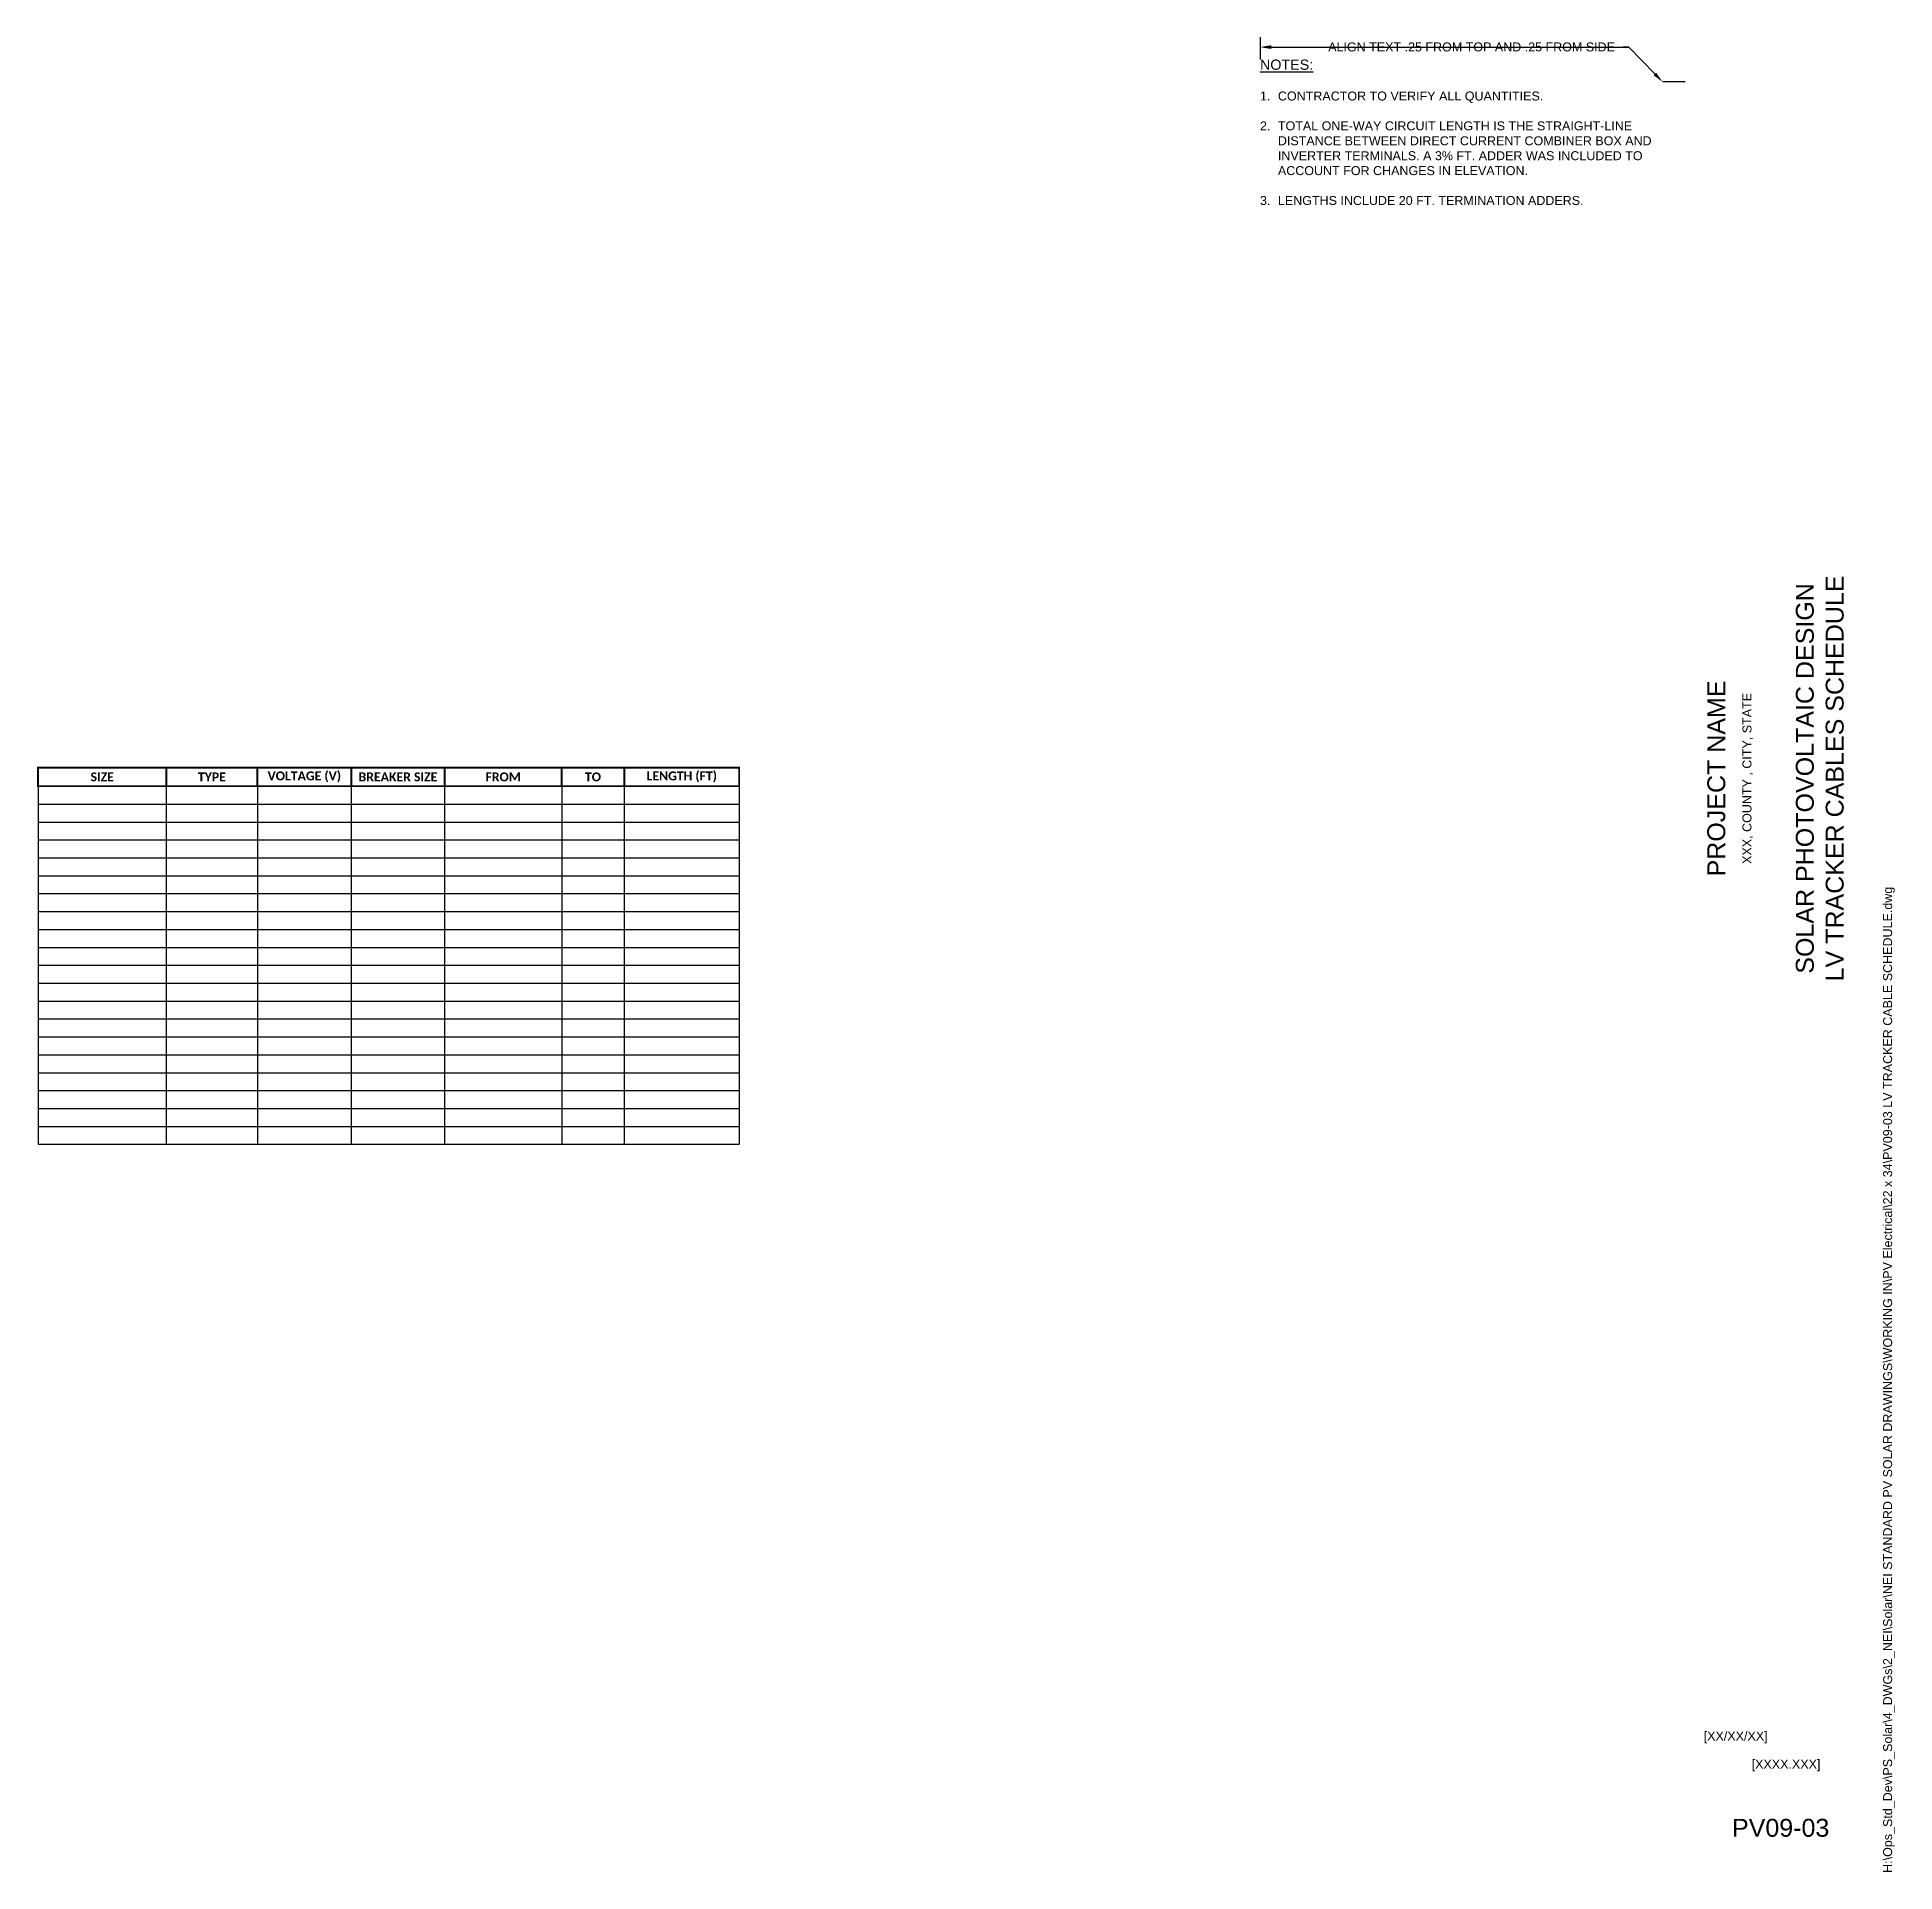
# Paper-space layout 'PV09-02 LV AUX CABLE SCHEDULE' of a CAD drawing. Header units: feet. Extents: x 13.3 to 34.1, y 1.3 to 21.8.
import ezdxf
from ezdxf import colors
from ezdxf.entities.mleader import LeaderData, LeaderLine
from ezdxf.enums import TextEntityAlignment as Align
from ezdxf.math import Vec2, Vec3

# ---------------------------------------------------------------- set-up
doc = ezdxf.new("R2010")
doc.units = ezdxf.units.FT
doc.header["$MEASUREMENT"] = 0
for name, color, linetype in [('G-ANNO-TEXT', 1, 'Continuous'), ('G-ANNO-TTBL', 1, 'Continuous'), ('PV-AUTOTABLES', 7, 'Continuous')]:
    doc.layers.add(name, color=color, linetype=linetype)
doc.layers.add('G-NPLT', color=67, linetype='Continuous', plot=False)
doc.styles.add('NEI-A', font='arial.ttf')

# ---------------------------------------------------------------- blocks, each defined once
blk = doc.blocks.new('*A4')
at = {"color": 7, "linetype": 'Continuous', "ltscale": 0.083333, "const_width": 0.0208}
blk.add_lwpolyline([(7.833, 0), (0, 0), (0, -0.208), (7.833, -0.208)], close=True, dxfattribs=at)
for points in [[(1.433, 0), (1.433, -0.208)], [(2.45, 0), (2.45, -0.208)], [(3.5, 0), (3.5, -0.208)], [(4.542, 0), (4.542, -0.208)], [(5.85, 0), (5.85, -0.208)], [(6.55, 0), (6.55, -0.208)]]:
    blk.add_lwpolyline(points, dxfattribs=at)
at = {"color": 7, "linetype": 'Continuous', "ltscale": 0.083333}
for points in [[(0, -0.208), (0, -4.208)], [(0, -0.408), (7.833, -0.408)], [(1.433, -0.208), (1.433, -4.208)], [(2.45, -0.208), (2.45, -4.208)], [(3.5, -0.208), (3.5, -4.208)], [(4.542, -0.208), (4.542, -4.208)], [(5.85, -0.208), (5.85, -4.208)], [(6.55, -0.208), (6.55, -4.208)], [(7.833, -0.208), (7.833, -4.208)], [(0, -0.608), (7.833, -0.608)], [(0, -0.808), (7.833, -0.808)], [(0, -1.008), (7.833, -1.008)], [(0, -1.208), (7.833, -1.208)], [(0, -1.408), (7.833, -1.408)], [(0, -1.608), (7.833, -1.608)], [(0, -1.808), (7.833, -1.808)], [(0, -2.008), (7.833, -2.008)], [(0, -2.208), (7.833, -2.208)], [(0, -2.408), (7.833, -2.408)], [(0, -2.608), (7.833, -2.608)], [(0, -2.808), (7.833, -2.808)], [(0, -3.008), (7.833, -3.008)], [(0, -3.208), (7.833, -3.208)], [(0, -3.408), (7.833, -3.408)], [(0, -3.608), (7.833, -3.608)], [(0, -3.808), (7.833, -3.808)], [(0, -4.008), (7.833, -4.008)], [(0, -4.208), (7.833, -4.208)]]:
    blk.add_lwpolyline(points, dxfattribs=at)
at = {"color": 7, "char_height": 0.09931, "attachment_point": 5, "style": 'NEI-A'}
for s, insert in [('\\fCalibri|b1|i0|c0|p34;SIZE', (0.717, -0.104)), ('\\fCalibri|b1|i0|c0|p34;TYPE', (1.942, -0.104)), ('\\fCalibri|b1|i0|c0|p34;VOLTAGE (V)', (2.975, -0.104)), ('\\fCalibri|b1|i0|c0|p34;BREAKER SIZE', (4.021, -0.104)), ('\\fCalibri|b1|i0|c0|p34;FROM', (5.196, -0.104)), ('\\fCalibri|b1|i0|c0|p34;TO', (6.2, -0.104)), ('\\fCalibri|b1|i0|c0|p34;LENGTH (FT)', (7.192, -0.104))]:
    blk.add_mtext(s, dxfattribs=dict(at, insert=insert))

psp = doc.layouts.new('PV09-02 LV AUX CABLE SCHEDULE')

# ---------------------------------------------------------------- linework, layer by layer
at = {"layer": 'G-NPLT'}
psp.add_line((31.735, 21.268), (31.485, 21.268), dxfattribs=at)
psp.add_lwpolyline([(26.985, 21.768), (26.985, 21.518)], dxfattribs=at)

# ---------------------------------------------------------------- block references
at = {"layer": 'PV-AUTOTABLES'}
psp.add_blockref('*A4', (13.333, 13.609), dxfattribs=at)

# ---------------------------------------------------------------- texts
at = {"layer": 'G-ANNO-TEXT', "insert": (26.985, 21.518), "char_height": 0.1, "attachment_point": 1, "style": 'NEI-A'}
psp.add_mtext_dynamic_manual_height_columns('{\\H1.1429x;\\LNOTES:\\P\\H0.87497x;\\l\\P\\pxi-2,l2,t2;1.^ICONTRACTOR TO VERIFY ALL QUANTITIES.\\P\\pi0,l0,tz;\\P\\pi-2,l2,t2;2.^ITOTAL ONE-WAY CIRCUIT LENGTH IS THE STRAIGHT-LINE DISTANCE BETWEEN DIRECT CURRENT COMBINER BOX AND INVERTER TERMINALS. A \\C2;3\\C256;% FT. ADDER WAS INCLUDED TO ACCOUNT FOR CHANGES IN ELEVATION. \\P\\pi0,l0,tz;\\P\\pi-2,l2,t2;3.^ILENGTHS INCLUDE \\C2;20\\C256; FT. TERMINATION ADDERS.}', width=4.4845, gutter_width=0.938, heights=[7.349], dxfattribs=at)
at = {"layer": 'G-ANNO-TTBL', "style": 'NEI-A'}
psp.add_text('XXX, COUNTY , CITY, STATE', height=0.1, rotation=90, dxfattribs=at).set_placement((32.434, 13.488), align=Align.MIDDLE)
at = {"layer": 'G-ANNO-TTBL', "char_height": 0.2, "attachment_point": 5, "rotation": 90, "style": 'NEI-A'}
for s, heights, insert in [('SOLAR PHOTOVOLTAIC DESIGN\\PLV TRACKER CABLES SCHEDULE', [0.544], (33.24, 13.488)), ('PROJECT NAME', [0], (32.084, 13.488))]:
    psp.add_mtext_dynamic_manual_height_columns(s, width=7.8846, gutter_width=0.5, heights=heights, dxfattribs=dict(at, insert=insert))
at = {"layer": 'G-ANNO-TTBL', "style": 'NEI-A'}
for s, width, insert, char_height, attachment_point in [('[XX/XX/XX]', 0.85482, (31.942, 2.776), 0.1, 4), ('[XXXX.XXX]', 0.85482, (32.862, 2.463), 0.1, 5), ('PV09-03', 1.7218, (32.802, 1.765), 0.2, 5)]:
    psp.add_mtext_dynamic_manual_height_columns(s, width=width, gutter_width=0.5, heights=[0], dxfattribs=dict(at, insert=insert, char_height=char_height, attachment_point=attachment_point))
at = {"layer": 'G-NPLT', "insert": (33.947, 1.263), "char_height": 0.1, "width": 13.97168, "attachment_point": 1, "rotation": 90, "style": 'NEI-A'}
psp.add_mtext('H:\\\\Ops_Std_Dev\\\\PS_Solar\\\\4_DWGs\\\\2_NEI\\\\Solar\\\\NEI STANDARD PV SOLAR DRAWINGS\\\\WORKING IN\\\\PV Electrical\\\\22 x 34\\\\PV09-03 LV TRACKER CABLE SCHEDULE.dwg', dxfattribs=at)

# ---------------------------------------------------------------- leaders
at = {"layer": 'G-NPLT'}
ml = psp.add_multileader_mtext('Standard', dxfattribs=at)
ml.set_content('ALIGN TEXT .25 FROM TOP AND .25 FROM SIDE', color=256, style='NEI-A')
ml.set_leader_properties()
ml.build(insert=Vec2(0, 0))
ml.multileader.update_dxf_attribs({"dogleg_length": 0.0625, "arrow_head_size": 0.125})
ctx = ml.context
ctx.base_point, ctx.char_height, ctx.arrow_head_size, ctx.landing_gap_size, ctx.plane_origin = Vec3(27.665, 21.658), 0.09996, 0.125, 0.09, Vec3(28.407, 21.71)
ctx.text_align_type = 2
notes = []
notes.append((ctx, [(1, (1, 1, 0), (31.104, 21.658), (-1, 0), 0.0625, [(0, [(26.985, 21.657)], 0, []), (1, [(31.483, 21.268)], 0, [])])]))
ctx.mtext.insert, ctx.mtext.width, ctx.mtext.alignment, ctx.mtext.flow_direction = Vec3(30.951, 21.709), 3.69406, 3, 5
for ctx, leaders in notes:
    for number, flags, end, landing, length, lines in leaders:
        leader = LeaderData()
        leader.index, (leader.has_last_leader_line, leader.has_dogleg_vector, leader.attachment_direction) = number, flags
        leader.last_leader_point, leader.dogleg_vector, leader.dogleg_length = Vec3(end), Vec3(landing), length
        for number, points, colour, breaks in lines:
            line = LeaderLine()
            line.index, line.vertices, line.color, line.breaks = number, Vec3.list(points), colors.encode_raw_color(colour), breaks
            leader.lines.append(line)
        ctx.leaders.append(leader)

doc.saveas('drawing.dxf')
